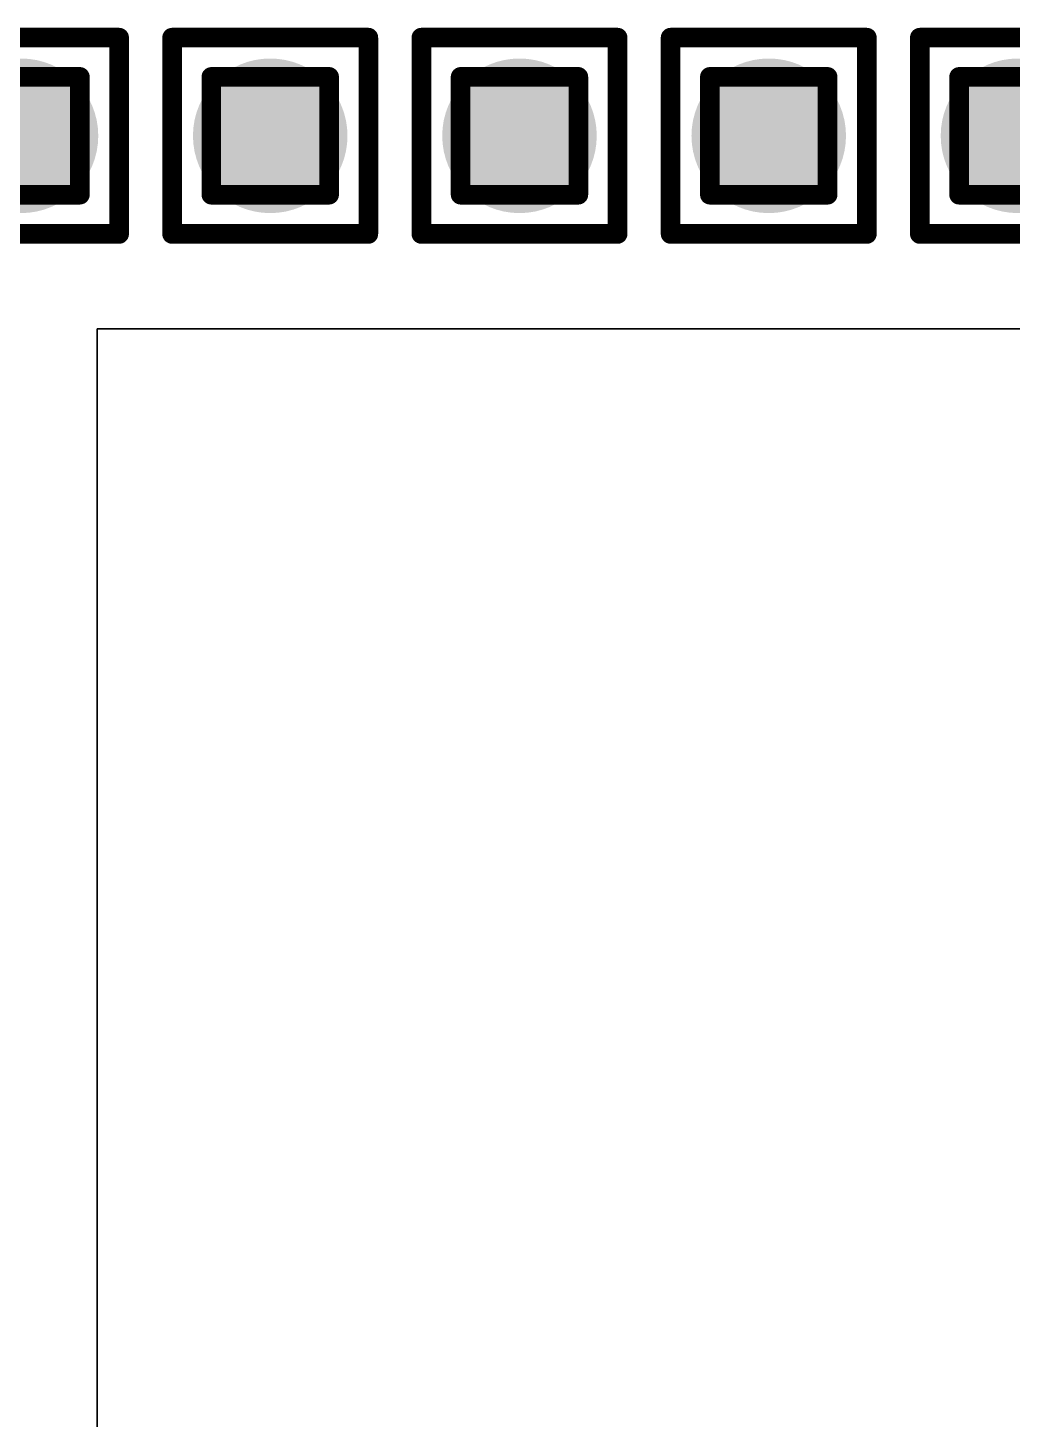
# Model space of a CAD drawing. Header units: inches. Extents: x -18 to 5357, y -8 to 5291.
# Drawn here: x 34.821 to 37.369, y 20.535 to 24.135 of the extents above; entities that cross this region are included whole.
import ezdxf

# ---------------------------------------------------------------- set-up
doc = ezdxf.new("R2010")
doc.units = ezdxf.units.IN
for name, color, linetype in [('Bottom Layer', 5, 'Continuous'), ('Drill Drawing', 1, 'Continuous'), ('Ground', 16, 'Continuous'), ('Multi-Layer', 9, 'Continuous'), ('Power', 76, 'Continuous'), ('Top Layer', 1, 'Continuous'), ('Via Holes', 16, 'Continuous')]:
    doc.layers.add(name, color=color, linetype=linetype)

msp = doc.modelspace()

# ---------------------------------------------------------------- hatches: boundary and pattern name
at = {"layer": 'Bottom Layer'}
h = msp.add_hatch(color=5, dxfattribs=at)
edge = h.paths.add_edge_path()
edge.add_arc((34.8031, 23.8557), 0.2, 0, 360)
h = msp.add_hatch(color=5, dxfattribs=at)
edge = h.paths.add_edge_path()
edge.add_arc((35.4482, 23.8557), 0.2, 0, 360)
h = msp.add_hatch(color=5, dxfattribs=at)
edge = h.paths.add_edge_path()
edge.add_arc((36.0934, 23.8557), 0.2, 0, 360)
h = msp.add_hatch(color=5, dxfattribs=at)
edge = h.paths.add_edge_path()
edge.add_arc((36.7386, 23.8557), 0.2, 0, 360)
h = msp.add_hatch(color=5, dxfattribs=at)
edge = h.paths.add_edge_path()
edge.add_arc((37.3837, 23.8557), 0.2, 0, 360)
at = {"layer": 'Ground'}
h = msp.add_hatch(color=16, dxfattribs=at)
edge = h.paths.add_edge_path()
edge.add_arc((34.8031, 23.8557), 0.2, 0, 360)
h = msp.add_hatch(color=16, dxfattribs=at)
edge = h.paths.add_edge_path()
edge.add_arc((35.4482, 23.8557), 0.2, 0, 360)
h = msp.add_hatch(color=16, dxfattribs=at)
edge = h.paths.add_edge_path()
edge.add_arc((36.0934, 23.8557), 0.2, 0, 360)
h = msp.add_hatch(color=16, dxfattribs=at)
edge = h.paths.add_edge_path()
edge.add_arc((36.7386, 23.8557), 0.2, 0, 360)
h = msp.add_hatch(color=16, dxfattribs=at)
edge = h.paths.add_edge_path()
edge.add_arc((37.3837, 23.8557), 0.2, 0, 360)
at = {"layer": 'Power'}
h = msp.add_hatch(color=76, dxfattribs=at)
edge = h.paths.add_edge_path()
edge.add_arc((34.8031, 23.8557), 0.2, 0, 360)
h = msp.add_hatch(color=76, dxfattribs=at)
edge = h.paths.add_edge_path()
edge.add_arc((35.4482, 23.8557), 0.2, 0, 360)
h = msp.add_hatch(color=76, dxfattribs=at)
edge = h.paths.add_edge_path()
edge.add_arc((36.0934, 23.8557), 0.2, 0, 360)
h = msp.add_hatch(color=76, dxfattribs=at)
edge = h.paths.add_edge_path()
edge.add_arc((36.7386, 23.8557), 0.2, 0, 360)
h = msp.add_hatch(color=76, dxfattribs=at)
edge = h.paths.add_edge_path()
edge.add_arc((37.3837, 23.8557), 0.2, 0, 360)
at = {"layer": 'Top Layer'}
h = msp.add_hatch(color=1, dxfattribs=at)
edge = h.paths.add_edge_path()
edge.add_arc((34.8031, 23.8557), 0.2, 0, 360)
h = msp.add_hatch(color=1, dxfattribs=at)
edge = h.paths.add_edge_path()
edge.add_arc((35.4482, 23.8557), 0.2, 0, 360)
h = msp.add_hatch(color=1, dxfattribs=at)
edge = h.paths.add_edge_path()
edge.add_arc((36.0934, 23.8557), 0.2, 0, 360)
h = msp.add_hatch(color=1, dxfattribs=at)
edge = h.paths.add_edge_path()
edge.add_arc((36.7386, 23.8557), 0.2, 0, 360)
h = msp.add_hatch(color=1, dxfattribs=at)
edge = h.paths.add_edge_path()
edge.add_arc((37.3837, 23.8557), 0.2, 0, 360)
at = {"layer": 'Via Holes'}
h = msp.add_hatch(color=7, dxfattribs=at)
edge = h.paths.add_edge_path()
edge.add_arc((34.8031, 23.8557), 0.1, 0, 360)
h = msp.add_hatch(color=7, dxfattribs=at)
edge = h.paths.add_edge_path()
edge.add_arc((35.4482, 23.8557), 0.1, 0, 360)
h = msp.add_hatch(color=7, dxfattribs=at)
edge = h.paths.add_edge_path()
edge.add_arc((36.0934, 23.8557), 0.1, 0, 360)
h = msp.add_hatch(color=7, dxfattribs=at)
edge = h.paths.add_edge_path()
edge.add_arc((36.7386, 23.8557), 0.1, 0, 360)
h = msp.add_hatch(color=7, dxfattribs=at)
edge = h.paths.add_edge_path()
edge.add_arc((37.3837, 23.8557), 0.1, 0, 360)

# ---------------------------------------------------------------- linework, layer by layer
at = {"layer": 'Bottom Layer'}
for p, q in [((45.6117, 23.3565), (35.0001, 23.3565)), ((35.0001, 23.3565), (35.0001, 13.8565))]:
    msp.add_line(p, q, dxfattribs=at)
at = {"layer": 'Drill Drawing'}
for points in [[(34.5491, 24.1097, 0.0508, 0.0508, 0), (35.0571, 24.1097, 0.0508, 0.0508, 0)], [(35.0571, 23.6017, 0.0508, 0.0508, 0), (35.0571, 24.1097, 0.0508, 0.0508, 0)], [(35.1942, 24.1097, 0.0508, 0.0508, 0), (35.7022, 24.1097, 0.0508, 0.0508, 0)], [(35.1942, 23.6017, 0.0508, 0.0508, 0), (35.1942, 24.1097, 0.0508, 0.0508, 0)], [(35.7022, 23.6017, 0.0508, 0.0508, 0), (35.7022, 24.1097, 0.0508, 0.0508, 0)], [(35.8394, 24.1097, 0.0508, 0.0508, 0), (36.3474, 24.1097, 0.0508, 0.0508, 0)], [(35.8394, 23.6017, 0.0508, 0.0508, 0), (35.8394, 24.1097, 0.0508, 0.0508, 0)], [(36.3474, 23.6017, 0.0508, 0.0508, 0), (36.3474, 24.1097, 0.0508, 0.0508, 0)], [(36.4846, 24.1097, 0.0508, 0.0508, 0), (36.9926, 24.1097, 0.0508, 0.0508, 0)], [(36.4846, 23.6017, 0.0508, 0.0508, 0), (36.4846, 24.1097, 0.0508, 0.0508, 0)], [(36.9926, 23.6017, 0.0508, 0.0508, 0), (36.9926, 24.1097, 0.0508, 0.0508, 0)], [(37.1297, 24.1097, 0.0508, 0.0508, 0), (37.6377, 24.1097, 0.0508, 0.0508, 0)], [(37.1297, 23.6017, 0.0508, 0.0508, 0), (37.1297, 24.1097, 0.0508, 0.0508, 0)], [(34.6507, 24.0081, 0.0508, 0.0508, 0), (34.9555, 24.0081, 0.0508, 0.0508, 0)], [(34.9555, 23.7033, 0.0508, 0.0508, 0), (34.9555, 24.0081, 0.0508, 0.0508, 0)], [(35.2958, 24.0081, 0.0508, 0.0508, 0), (35.6006, 24.0081, 0.0508, 0.0508, 0)], [(35.2958, 23.7033, 0.0508, 0.0508, 0), (35.2958, 24.0081, 0.0508, 0.0508, 0)], [(35.6006, 23.7033, 0.0508, 0.0508, 0), (35.6006, 24.0081, 0.0508, 0.0508, 0)], [(35.941, 24.0081, 0.0508, 0.0508, 0), (36.2458, 24.0081, 0.0508, 0.0508, 0)], [(35.941, 23.7033, 0.0508, 0.0508, 0), (35.941, 24.0081, 0.0508, 0.0508, 0)], [(36.2458, 23.7033, 0.0508, 0.0508, 0), (36.2458, 24.0081, 0.0508, 0.0508, 0)], [(36.5862, 24.0081, 0.0508, 0.0508, 0), (36.891, 24.0081, 0.0508, 0.0508, 0)], [(36.5862, 23.7033, 0.0508, 0.0508, 0), (36.5862, 24.0081, 0.0508, 0.0508, 0)], [(36.891, 23.7033, 0.0508, 0.0508, 0), (36.891, 24.0081, 0.0508, 0.0508, 0)], [(37.2313, 24.0081, 0.0508, 0.0508, 0), (37.5361, 24.0081, 0.0508, 0.0508, 0)], [(37.2313, 23.7033, 0.0508, 0.0508, 0), (37.2313, 24.0081, 0.0508, 0.0508, 0)], [(34.6507, 23.7033, 0.0508, 0.0508, 0), (34.9555, 23.7033, 0.0508, 0.0508, 0)], [(35.2958, 23.7033, 0.0508, 0.0508, 0), (35.6006, 23.7033, 0.0508, 0.0508, 0)], [(35.941, 23.7033, 0.0508, 0.0508, 0), (36.2458, 23.7033, 0.0508, 0.0508, 0)], [(36.5862, 23.7033, 0.0508, 0.0508, 0), (36.891, 23.7033, 0.0508, 0.0508, 0)], [(37.2313, 23.7033, 0.0508, 0.0508, 0), (37.5361, 23.7033, 0.0508, 0.0508, 0)], [(34.5491, 23.6017, 0.0508, 0.0508, 0), (35.0571, 23.6017, 0.0508, 0.0508, 0)], [(35.1942, 23.6017, 0.0508, 0.0508, 0), (35.7022, 23.6017, 0.0508, 0.0508, 0)], [(35.8394, 23.6017, 0.0508, 0.0508, 0), (36.3474, 23.6017, 0.0508, 0.0508, 0)], [(36.4846, 23.6017, 0.0508, 0.0508, 0), (36.9926, 23.6017, 0.0508, 0.0508, 0)], [(37.1297, 23.6017, 0.0508, 0.0508, 0), (37.6377, 23.6017, 0.0508, 0.0508, 0)]]:
    msp.add_lwpolyline(points, format="xyseb", dxfattribs=at)
for points in [[(35.0444, 24.1097, 0.0254, 0.0254, 1), (35.0698, 24.1097, 0.0254, 0.0254, 1)], [(35.0444, 24.1097, 0.0254, 0.0254, 1), (35.0698, 24.1097, 0.0254, 0.0254, 1)], [(35.1815, 24.1097, 0.0254, 0.0254, 1), (35.2069, 24.1097, 0.0254, 0.0254, 1)], [(35.1815, 24.1097, 0.0254, 0.0254, 1), (35.2069, 24.1097, 0.0254, 0.0254, 1)], [(35.6895, 24.1097, 0.0254, 0.0254, 1), (35.7149, 24.1097, 0.0254, 0.0254, 1)], [(35.6895, 24.1097, 0.0254, 0.0254, 1), (35.7149, 24.1097, 0.0254, 0.0254, 1)], [(35.8267, 24.1097, 0.0254, 0.0254, 1), (35.8521, 24.1097, 0.0254, 0.0254, 1)], [(35.8267, 24.1097, 0.0254, 0.0254, 1), (35.8521, 24.1097, 0.0254, 0.0254, 1)], [(36.3347, 24.1097, 0.0254, 0.0254, 1), (36.3601, 24.1097, 0.0254, 0.0254, 1)], [(36.3347, 24.1097, 0.0254, 0.0254, 1), (36.3601, 24.1097, 0.0254, 0.0254, 1)], [(36.4719, 24.1097, 0.0254, 0.0254, 1), (36.4973, 24.1097, 0.0254, 0.0254, 1)], [(36.4719, 24.1097, 0.0254, 0.0254, 1), (36.4973, 24.1097, 0.0254, 0.0254, 1)], [(36.9799, 24.1097, 0.0254, 0.0254, 1), (37.0053, 24.1097, 0.0254, 0.0254, 1)], [(36.9799, 24.1097, 0.0254, 0.0254, 1), (37.0053, 24.1097, 0.0254, 0.0254, 1)], [(37.117, 24.1097, 0.0254, 0.0254, 1), (37.1424, 24.1097, 0.0254, 0.0254, 1)], [(37.117, 24.1097, 0.0254, 0.0254, 1), (37.1424, 24.1097, 0.0254, 0.0254, 1)], [(34.9428, 24.0081, 0.0254, 0.0254, 1), (34.9682, 24.0081, 0.0254, 0.0254, 1)], [(34.9428, 24.0081, 0.0254, 0.0254, 1), (34.9682, 24.0081, 0.0254, 0.0254, 1)], [(35.2831, 24.0081, 0.0254, 0.0254, 1), (35.3085, 24.0081, 0.0254, 0.0254, 1)], [(35.2831, 24.0081, 0.0254, 0.0254, 1), (35.3085, 24.0081, 0.0254, 0.0254, 1)], [(35.5879, 24.0081, 0.0254, 0.0254, 1), (35.6133, 24.0081, 0.0254, 0.0254, 1)], [(35.5879, 24.0081, 0.0254, 0.0254, 1), (35.6133, 24.0081, 0.0254, 0.0254, 1)], [(35.9283, 24.0081, 0.0254, 0.0254, 1), (35.9537, 24.0081, 0.0254, 0.0254, 1)], [(35.9283, 24.0081, 0.0254, 0.0254, 1), (35.9537, 24.0081, 0.0254, 0.0254, 1)], [(36.2331, 24.0081, 0.0254, 0.0254, 1), (36.2585, 24.0081, 0.0254, 0.0254, 1)], [(36.2331, 24.0081, 0.0254, 0.0254, 1), (36.2585, 24.0081, 0.0254, 0.0254, 1)], [(36.5735, 24.0081, 0.0254, 0.0254, 1), (36.5989, 24.0081, 0.0254, 0.0254, 1)], [(36.5735, 24.0081, 0.0254, 0.0254, 1), (36.5989, 24.0081, 0.0254, 0.0254, 1)], [(36.8783, 24.0081, 0.0254, 0.0254, 1), (36.9037, 24.0081, 0.0254, 0.0254, 1)], [(36.8783, 24.0081, 0.0254, 0.0254, 1), (36.9037, 24.0081, 0.0254, 0.0254, 1)], [(37.2186, 24.0081, 0.0254, 0.0254, 1), (37.244, 24.0081, 0.0254, 0.0254, 1)], [(37.2186, 24.0081, 0.0254, 0.0254, 1), (37.244, 24.0081, 0.0254, 0.0254, 1)], [(34.9428, 23.7033, 0.0254, 0.0254, 1), (34.9682, 23.7033, 0.0254, 0.0254, 1)], [(34.9428, 23.7033, 0.0254, 0.0254, 1), (34.9682, 23.7033, 0.0254, 0.0254, 1)], [(35.2831, 23.7033, 0.0254, 0.0254, 1), (35.3085, 23.7033, 0.0254, 0.0254, 1)], [(35.2831, 23.7033, 0.0254, 0.0254, 1), (35.3085, 23.7033, 0.0254, 0.0254, 1)], [(35.5879, 23.7033, 0.0254, 0.0254, 1), (35.6133, 23.7033, 0.0254, 0.0254, 1)], [(35.5879, 23.7033, 0.0254, 0.0254, 1), (35.6133, 23.7033, 0.0254, 0.0254, 1)], [(35.9283, 23.7033, 0.0254, 0.0254, 1), (35.9537, 23.7033, 0.0254, 0.0254, 1)], [(35.9283, 23.7033, 0.0254, 0.0254, 1), (35.9537, 23.7033, 0.0254, 0.0254, 1)], [(36.2331, 23.7033, 0.0254, 0.0254, 1), (36.2585, 23.7033, 0.0254, 0.0254, 1)], [(36.2331, 23.7033, 0.0254, 0.0254, 1), (36.2585, 23.7033, 0.0254, 0.0254, 1)], [(36.5735, 23.7033, 0.0254, 0.0254, 1), (36.5989, 23.7033, 0.0254, 0.0254, 1)], [(36.5735, 23.7033, 0.0254, 0.0254, 1), (36.5989, 23.7033, 0.0254, 0.0254, 1)], [(36.8783, 23.7033, 0.0254, 0.0254, 1), (36.9037, 23.7033, 0.0254, 0.0254, 1)], [(36.8783, 23.7033, 0.0254, 0.0254, 1), (36.9037, 23.7033, 0.0254, 0.0254, 1)], [(37.2186, 23.7033, 0.0254, 0.0254, 1), (37.244, 23.7033, 0.0254, 0.0254, 1)], [(37.2186, 23.7033, 0.0254, 0.0254, 1), (37.244, 23.7033, 0.0254, 0.0254, 1)], [(35.0444, 23.6017, 0.0254, 0.0254, 1), (35.0698, 23.6017, 0.0254, 0.0254, 1)], [(35.0444, 23.6017, 0.0254, 0.0254, 1), (35.0698, 23.6017, 0.0254, 0.0254, 1)], [(35.1815, 23.6017, 0.0254, 0.0254, 1), (35.2069, 23.6017, 0.0254, 0.0254, 1)], [(35.1815, 23.6017, 0.0254, 0.0254, 1), (35.2069, 23.6017, 0.0254, 0.0254, 1)], [(35.6895, 23.6017, 0.0254, 0.0254, 1), (35.7149, 23.6017, 0.0254, 0.0254, 1)], [(35.6895, 23.6017, 0.0254, 0.0254, 1), (35.7149, 23.6017, 0.0254, 0.0254, 1)], [(35.8267, 23.6017, 0.0254, 0.0254, 1), (35.8521, 23.6017, 0.0254, 0.0254, 1)], [(35.8267, 23.6017, 0.0254, 0.0254, 1), (35.8521, 23.6017, 0.0254, 0.0254, 1)], [(36.3347, 23.6017, 0.0254, 0.0254, 1), (36.3601, 23.6017, 0.0254, 0.0254, 1)], [(36.3347, 23.6017, 0.0254, 0.0254, 1), (36.3601, 23.6017, 0.0254, 0.0254, 1)], [(36.4719, 23.6017, 0.0254, 0.0254, 1), (36.4973, 23.6017, 0.0254, 0.0254, 1)], [(36.4719, 23.6017, 0.0254, 0.0254, 1), (36.4973, 23.6017, 0.0254, 0.0254, 1)], [(36.9799, 23.6017, 0.0254, 0.0254, 1), (37.0053, 23.6017, 0.0254, 0.0254, 1)], [(36.9799, 23.6017, 0.0254, 0.0254, 1), (37.0053, 23.6017, 0.0254, 0.0254, 1)], [(37.117, 23.6017, 0.0254, 0.0254, 1), (37.1424, 23.6017, 0.0254, 0.0254, 1)], [(37.117, 23.6017, 0.0254, 0.0254, 1), (37.1424, 23.6017, 0.0254, 0.0254, 1)]]:
    msp.add_lwpolyline(points, format="xyseb", close=True, dxfattribs=at)
at = {"layer": 'Ground'}
for p, q in [((45.6117, 23.3565), (35.0001, 23.3565)), ((35.0001, 23.3565), (35.0001, 13.8565))]:
    msp.add_line(p, q, dxfattribs=at)
at = {"layer": 'Multi-Layer'}
for p, q in [((35.0001, 13.8565), (35.0001, 23.3565)), ((35.0001, 23.3565), (46.0001, 23.3565))]:
    msp.add_line(p, q, dxfattribs=at)
at = {"layer": 'Top Layer'}
for p, q in [((42.7572, 23.3565), (35.0001, 23.3565)), ((35.0001, 23.3565), (35.0001, 13.8565))]:
    msp.add_line(p, q, dxfattribs=at)

doc.saveas('drawing.dxf')
